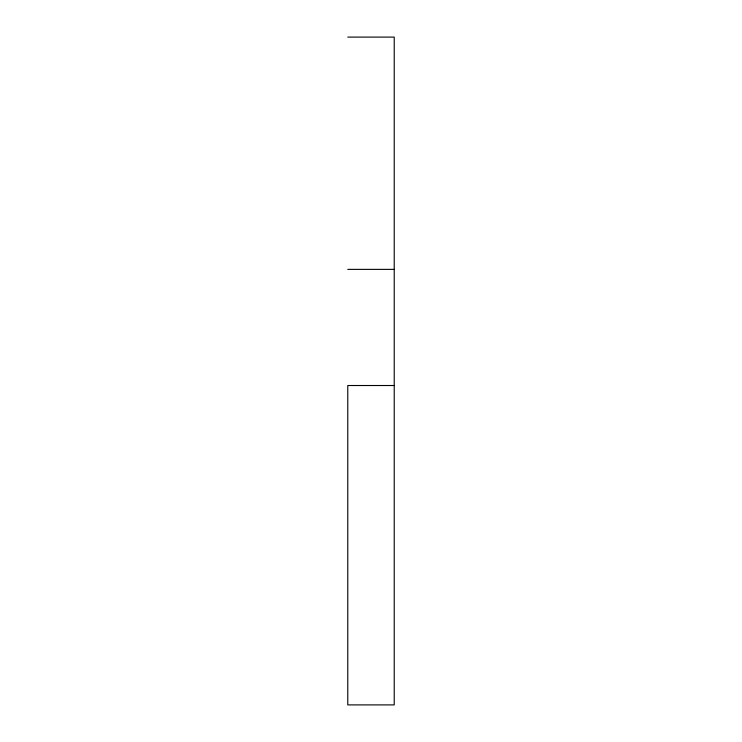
<?xml version="1.0" encoding="UTF-8"?>
<svg xmlns="http://www.w3.org/2000/svg" width="742" height="742" viewBox="0 0 742 742"><rect width="100%" height="100%" fill="white"/><g stroke="black" fill="none" stroke-linecap="round" stroke-linejoin="round"><path stroke-width="1.11" d="M347.775 37.1L394.225 37.1L394.225 704.9L347.775 704.9L347.775 385.515L394.225 385.515M347.775 269.374L394.225 269.374"/></g></svg>
